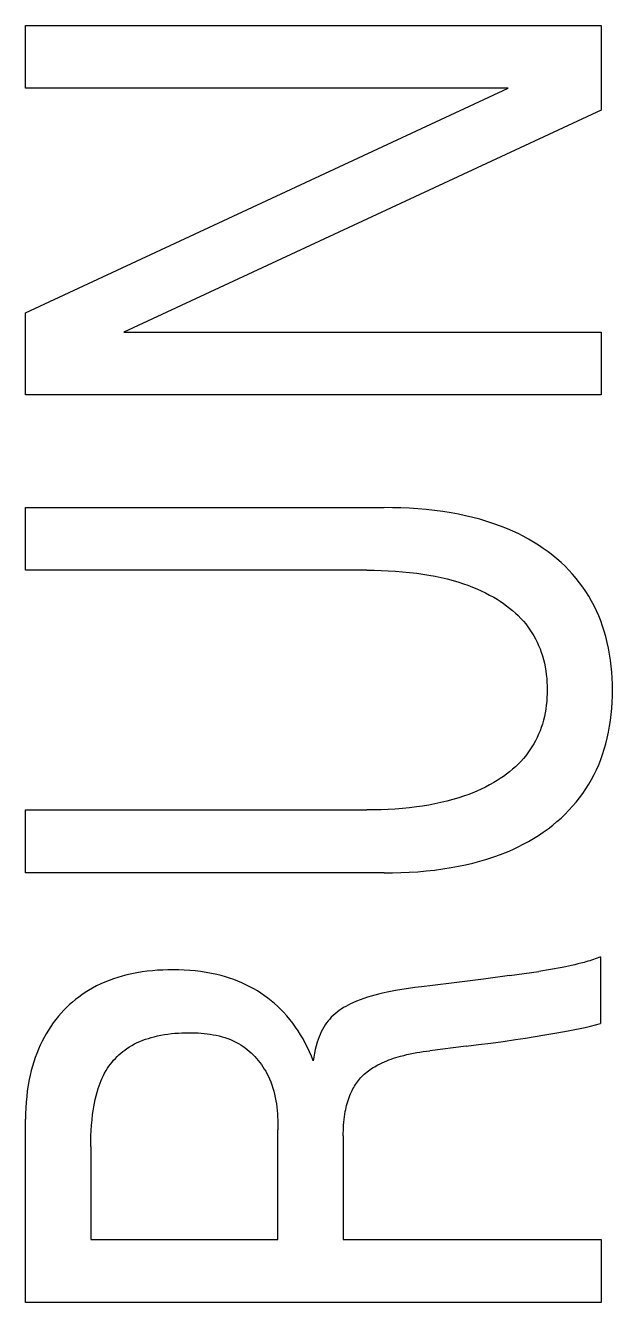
# Model space of a CAD drawing. Extents: x 867151 to 1787449, y -2071112 to -1028603.
# Drawn here: x 871109.646 to 871111.278, y -1032657.914 to -1032654.363 of the extents above; entities that cross this region are included whole.
import ezdxf

# ---------------------------------------------------------------- set-up
doc = ezdxf.new("R2010")
doc.units = 0
doc.header["$LTSCALE"] = 4
doc.header["$MEASUREMENT"] = 0
doc.layers.get('0').update_dxf_attribs({"linetype": 'CONTINUOUS'})
doc.layers.add('20000_FRONT_O', color=7, linetype='CONTINUOUS')

# ---------------------------------------------------------------- blocks, each defined once
blk = doc.blocks.new('CPU')
at = {"layer": '20000_FRONT_O', "color": 7, "linetype": 'Continuous'}
for p, q in [((82733.158, 11046.0874), (82733.158, 11046.2616)), ((82733.158, 11046.2616), (82734.758, 11046.2616)), ((82734.758, 11046.2616), (82734.758, 11046.0267)), ((82733.158, 11045.4624), (82734.4995, 11046.0874)), ((82734.4995, 11046.0874), (82733.158, 11046.0874)), ((82734.758, 11046.0267), (82733.4313, 11045.4089)), ((82733.158, 11045.2347), (82733.158, 11045.4624)), ((82733.4313, 11045.4089), (82734.758, 11045.4089)), ((82734.758, 11045.4089), (82734.758, 11045.2347)), ((82734.758, 11045.2347), (82733.158, 11045.2347)), ((82733.158, 11044.7467), (82733.158, 11044.9208)), ((82733.158, 11044.9208), (82734.1547, 11044.9208)), ((82734.1071, 11044.7467), (82733.158, 11044.7467)), ((82733.158, 11043.9048), (82733.158, 11044.0799)), ((82733.158, 11044.0799), (82734.1071, 11044.0799)), ((82734.1547, 11043.9048), (82733.158, 11043.9048)), ((82734.7569, 11043.6717), (82734.7569, 11043.4857)), ((82734.504, 11043.6191), (82734.5852, 11043.6306)), ((82734.3831, 11043.4228), (82734.2817, 11043.4104)), ((82733.158, 11042.7101), (82733.158, 11043.2199)), ((82733.8599, 11042.8852), (82733.8599, 11043.19)), ((82734.0413, 11043.1736), (82734.0413, 11042.8852)), ((82733.3394, 11043.1437), (82733.3394, 11042.8852)), ((82733.3394, 11042.8852), (82733.8599, 11042.8852)), ((82734.0413, 11042.8852), (82734.758, 11042.8852)), ((82734.758, 11042.8852), (82734.758, 11042.7101)), ((82734.758, 11042.7101), (82733.158, 11042.7101))]:
    blk.add_line(p, q, dxfattribs=at)
for points in [[(82734.1547, 11043.9048), (82734.1782, 11043.905), (82734.2016, 11043.9056), (82734.225, 11043.9067), (82734.2484, 11043.9082), (82734.2717, 11043.9102), (82734.295, 11043.9128), (82734.3182, 11043.9159), (82734.3414, 11043.9196), (82734.3614, 11043.9233), (82734.3813, 11043.9274), (82734.4012, 11043.9321), (82734.4208, 11043.9373), (82734.4403, 11043.9431), (82734.4597, 11043.9494), (82734.4788, 11043.9563), (82734.4977, 11043.9639), (82734.5126, 11043.9704), (82734.5273, 11043.9773), (82734.5419, 11043.9846), (82734.5562, 11043.9924), (82734.5702, 11044.0006), (82734.584, 11044.0092), (82734.5975, 11044.0183), (82734.6108, 11044.0278), (82734.6236, 11044.0377), (82734.6354, 11044.0474), (82734.6468, 11044.0575), (82734.6579, 11044.068), (82734.6686, 11044.0789), (82734.6789, 11044.0901), (82734.6888, 11044.1017), (82734.6983, 11044.1136), (82734.7073, 11044.1259), (82734.7159, 11044.1385), (82734.724, 11044.1514), (82734.7316, 11044.1646), (82734.7387, 11044.1781), (82734.7454, 11044.1918), (82734.7515, 11044.2058), (82734.7572, 11044.22), (82734.7624, 11044.2343), (82734.7671, 11044.2488), (82734.7713, 11044.2635), (82734.7754, 11044.2797), (82734.7789, 11044.2961), (82734.7819, 11044.3126), (82734.7844, 11044.3292), (82734.7864, 11044.3458), (82734.7879, 11044.3625), (82734.7889, 11044.3793), (82734.7896, 11044.396), (82734.7898, 11044.4128), (82734.7896, 11044.4296), (82734.7889, 11044.4464), (82734.7879, 11044.4631), (82734.7864, 11044.4798), (82734.7844, 11044.4965), (82734.7819, 11044.5131), (82734.7789, 11044.5295), (82734.7754, 11044.5459), (82734.7713, 11044.5622), (82734.7671, 11044.5768), (82734.7624, 11044.5913), (82734.7572, 11044.6057), (82734.7515, 11044.6199), (82734.7454, 11044.6338), (82734.7387, 11044.6476), (82734.7316, 11044.6611), (82734.724, 11044.6743), (82734.7159, 11044.6872), (82734.7073, 11044.6998), (82734.6983, 11044.712), (82734.6888, 11044.724), (82734.6789, 11044.7355), (82734.6686, 11044.7468), (82734.6579, 11044.7576), (82734.6468, 11044.7681), (82734.6354, 11044.7782), (82734.6236, 11044.7879), (82734.6108, 11044.7979), (82734.5975, 11044.8074), (82734.584, 11044.8165), (82734.5702, 11044.8251), (82734.5562, 11044.8333), (82734.5419, 11044.841), (82734.5273, 11044.8484), (82734.5126, 11044.8553), (82734.4977, 11044.8618), (82734.4788, 11044.8693), (82734.4597, 11044.8762), (82734.4403, 11044.8826), (82734.4208, 11044.8883), (82734.4012, 11044.8935), (82734.3813, 11044.8982), (82734.3614, 11044.9024), (82734.3414, 11044.9061), (82734.3182, 11044.9098), (82734.295, 11044.9129), (82734.2717, 11044.9154), (82734.2484, 11044.9174), (82734.225, 11044.919), (82734.2016, 11044.92), (82734.1782, 11044.9206), (82734.1547, 11044.9208)], [(82734.1071, 11044.7467), (82734.1269, 11044.7465), (82734.1468, 11044.746), (82734.1666, 11044.7453), (82734.1864, 11044.7441), (82734.2061, 11044.7426), (82734.2259, 11044.7406), (82734.2456, 11044.7383), (82734.2626, 11044.7359), (82734.2796, 11044.7331), (82734.2965, 11044.73), (82734.3133, 11044.7265), (82734.3301, 11044.7225), (82734.3467, 11044.7181), (82734.3631, 11044.7132), (82734.3757, 11044.7091), (82734.3881, 11044.7047), (82734.4004, 11044.7), (82734.4126, 11044.695), (82734.4246, 11044.6896), (82734.4365, 11044.6839), (82734.4482, 11044.6778), (82734.4598, 11044.6714), (82734.4689, 11044.6659), (82734.4779, 11044.6602), (82734.4868, 11044.6542), (82734.4954, 11044.648), (82734.5039, 11044.6415), (82734.5121, 11044.6347), (82734.5201, 11044.6277), (82734.5278, 11044.6204), (82734.5352, 11044.6127), (82734.5423, 11044.6048), (82734.5487, 11044.5972), (82734.5547, 11044.5893), (82734.5605, 11044.5811), (82734.566, 11044.5728), (82734.5711, 11044.5642), (82734.5759, 11044.5555), (82734.5804, 11044.5466), (82734.5846, 11044.5375), (82734.5884, 11044.5283), (82734.5918, 11044.519), (82734.5951, 11044.5088), (82734.598, 11044.4985), (82734.6006, 11044.4882), (82734.6027, 11044.4777), (82734.6045, 11044.4672), (82734.6059, 11044.4565), (82734.607, 11044.4459), (82734.6077, 11044.4352), (82734.6082, 11044.4245), (82734.6083, 11044.4137), (82734.6082, 11044.403), (82734.6077, 11044.3924), (82734.607, 11044.3817), (82734.6059, 11044.3711), (82734.6045, 11044.3605), (82734.6027, 11044.35), (82734.6005, 11044.3396), (82734.598, 11044.3293), (82734.5951, 11044.319), (82734.5918, 11044.3089), (82734.5884, 11044.2996), (82734.5846, 11044.2904), (82734.5804, 11044.2813), (82734.5759, 11044.2724), (82734.5711, 11044.2637), (82734.5659, 11044.2551), (82734.5605, 11044.2468), (82734.5547, 11044.2386), (82734.5487, 11044.2307), (82734.5423, 11044.223), (82734.5352, 11044.2151), (82734.5278, 11044.2074), (82734.5201, 11044.2001), (82734.5121, 11044.193), (82734.5039, 11044.1862), (82734.4954, 11044.1796), (82734.4868, 11044.1734), (82734.4779, 11044.1674), (82734.4689, 11044.1616), (82734.4598, 11044.1561), (82734.4482, 11044.1496), (82734.4364, 11044.1434), (82734.4245, 11044.1377), (82734.4124, 11044.1322), (82734.4001, 11044.1271), (82734.3877, 11044.1224), (82734.3752, 11044.1179), (82734.3626, 11044.1138), (82734.3462, 11044.1088), (82734.3296, 11044.1044), (82734.3128, 11044.1004), (82734.296, 11044.0968), (82734.2791, 11044.0936), (82734.2621, 11044.0908), (82734.2451, 11044.0884), (82734.2255, 11044.086), (82734.2058, 11044.084), (82734.1861, 11044.0825), (82734.1664, 11044.0813), (82734.1466, 11044.0805), (82734.1269, 11044.08), (82734.1071, 11044.0799)], [(82734.7569, 11043.6717), (82734.7519, 11043.6696), (82734.7469, 11043.6676), (82734.7418, 11043.6657), (82734.7367, 11043.6639), (82734.7316, 11043.6622), (82734.7265, 11043.6606), (82734.7213, 11043.659), (82734.7161, 11043.6575), (82734.7109, 11043.6561), (82734.7022, 11043.6537), (82734.6936, 11043.6515), (82734.6849, 11043.6494), (82734.6762, 11043.6474), (82734.6675, 11043.6455), (82734.6588, 11043.6436), (82734.65, 11043.6418), (82734.6393, 11043.6397), (82734.6285, 11043.6377), (82734.6177, 11043.6358), (82734.6068, 11043.634), (82734.596, 11043.6323), (82734.5852, 11043.6306)], [(82733.9574, 11043.3823), (82733.9526, 11043.3948), (82733.9474, 11043.4072), (82733.9418, 11043.4195), (82733.9358, 11043.4315), (82733.9295, 11043.443), (82733.9229, 11043.4543), (82733.9159, 11043.4654), (82733.9086, 11043.4762), (82733.9009, 11043.4867), (82733.8929, 11043.497), (82733.8845, 11043.5069), (82733.8758, 11043.5166), (82733.8675, 11043.5251), (82733.859, 11043.5333), (82733.8502, 11043.5413), (82733.8411, 11043.549), (82733.8318, 11043.5563), (82733.8223, 11043.5634), (82733.8125, 11043.5701), (82733.8025, 11043.5765), (82733.7923, 11043.5826), (82733.7815, 11043.5884), (82733.7706, 11043.5939), (82733.7594, 11043.599), (82733.7482, 11043.6038), (82733.7367, 11043.6082), (82733.7252, 11043.6122), (82733.7135, 11043.6159), (82733.7017, 11043.6192), (82733.6898, 11043.6222), (82733.6749, 11043.6254), (82733.6599, 11043.6282), (82733.6448, 11043.6305), (82733.6296, 11043.6323), (82733.6144, 11043.6337), (82733.5991, 11043.6346), (82733.5838, 11043.6352), (82733.5685, 11043.6354), (82733.554, 11043.6353), (82733.5395, 11043.6348), (82733.5251, 11043.634), (82733.5106, 11043.6329), (82733.4963, 11043.6313), (82733.4819, 11043.6294), (82733.4677, 11043.6271), (82733.4535, 11043.6243), (82733.4394, 11043.6211), (82733.427, 11043.6179), (82733.4147, 11043.6143), (82733.4026, 11043.6103), (82733.3905, 11043.606), (82733.3787, 11043.6012), (82733.367, 11043.5961), (82733.3555, 11043.5905), (82733.3442, 11043.5845), (82733.3331, 11043.5781), (82733.3238, 11043.5723), (82733.3147, 11043.5661), (82733.3058, 11043.5596), (82733.2971, 11043.5528), (82733.2886, 11043.5458), (82733.2803, 11043.5384), (82733.2723, 11043.5308), (82733.2646, 11043.523), (82733.2571, 11043.5149), (82733.2499, 11043.5066), (82733.2423, 11043.4973), (82733.2351, 11043.4877), (82733.2282, 11043.4779), (82733.2217, 11043.4679), (82733.2154, 11043.4577), (82733.2096, 11043.4473), (82733.204, 11043.4367), (82733.1988, 11043.4259), (82733.1937, 11043.4144), (82733.189, 11043.4028), (82733.1847, 11043.391), (82733.1807, 11043.3791), (82733.1771, 11043.367), (82733.1738, 11043.3549), (82733.1708, 11043.3427), (82733.1682, 11043.3304), (82733.1654, 11043.3148), (82733.163, 11043.2991), (82733.1612, 11043.2833), (82733.1597, 11043.2675), (82733.1588, 11043.2516), (82733.1582, 11043.2358), (82733.158, 11043.2199)], [(82734.504, 11043.6191), (82734.4309, 11043.6092), (82734.3493, 11043.5989)], [(82734.3493, 11043.5989), (82734.2891, 11043.5919), (82734.2591, 11043.5882), (82734.2408, 11043.5859), (82734.2225, 11043.5833), (82734.2043, 11043.5805), (82734.1862, 11043.5774), (82734.1681, 11043.574), (82734.1501, 11043.5701), (82734.1396, 11043.5676), (82734.1292, 11043.5649), (82734.1188, 11043.562), (82734.1085, 11043.5588), (82734.0982, 11043.5554), (82734.0881, 11043.5517), (82734.078, 11043.5478), (82734.0681, 11043.5435), (82734.0614, 11043.5404), (82734.0549, 11043.5371), (82734.0484, 11043.5337), (82734.0421, 11043.5301), (82734.0359, 11043.5262), (82734.0298, 11043.5222), (82734.024, 11043.5178), (82734.0184, 11043.5133), (82734.013, 11043.5084), (82734.0082, 11043.5036), (82734.0036, 11043.4985), (82733.9993, 11043.4932), (82733.9952, 11043.4877), (82733.9913, 11043.482), (82733.9877, 11043.4762), (82733.9839, 11043.4695), (82733.9804, 11043.4627), (82733.9772, 11043.4557), (82733.9743, 11043.4487), (82733.9716, 11043.4415), (82733.9692, 11043.4342), (82733.9661, 11043.424), (82733.9635, 11043.4137), (82733.9612, 11043.4033), (82733.9592, 11043.3928), (82733.9574, 11043.3823)], [(82734.3831, 11043.4228), (82734.4175, 11043.4272), (82734.4518, 11043.4317), (82734.4862, 11043.4364), (82734.5205, 11043.4414), (82734.5478, 11043.4455), (82734.575, 11043.4497), (82734.6022, 11043.4542), (82734.6294, 11043.4589), (82734.6566, 11043.4637), (82734.671, 11043.4664), (82734.6854, 11043.4692), (82734.6998, 11043.4721), (82734.7142, 11043.4752), (82734.7285, 11043.4785), (82734.7427, 11043.482), (82734.7569, 11043.4857)], [(82733.3394, 11043.1437), (82733.3396, 11043.1586), (82733.3399, 11043.1735), (82733.3406, 11043.1883), (82733.3416, 11043.2032), (82733.3429, 11043.218), (82733.3446, 11043.2328), (82733.346, 11043.2433), (82733.3477, 11043.2538), (82733.3496, 11043.2643), (82733.3518, 11043.2746), (82733.3543, 11043.285), (82733.357, 11043.2952), (82733.3601, 11043.3054), (82733.3626, 11043.3127), (82733.3652, 11043.32), (82733.3681, 11043.3272), (82733.3712, 11043.3343), (82733.3745, 11043.3413), (82733.378, 11043.3481), (82733.3819, 11043.3549), (82733.3859, 11043.3614), (82733.3899, 11043.3673), (82733.394, 11043.3729), (82733.3984, 11043.3785), (82733.4029, 11043.3838), (82733.4077, 11043.389), (82733.4126, 11043.3941), (82733.4177, 11043.3989), (82733.423, 11043.4036), (82733.4285, 11043.408), (82733.4341, 11043.4123), (82733.4399, 11043.4164), (82733.4468, 11043.4209), (82733.4539, 11043.4251), (82733.4612, 11043.429), (82733.4687, 11043.4327), (82733.4762, 11043.4361), (82733.4839, 11043.4392), (82733.4917, 11043.4421), (82733.4995, 11043.4447), (82733.5075, 11043.4471), (82733.5155, 11043.4493), (82733.525, 11043.4516), (82733.5345, 11043.4536), (82733.5441, 11043.4553), (82733.5538, 11043.4568), (82733.5635, 11043.4579), (82733.5733, 11043.4588), (82733.5831, 11043.4595), (82733.5929, 11043.46), (82733.6028, 11043.4603), (82733.6127, 11043.4603), (82733.6211, 11043.4602), (82733.6296, 11043.46), (82733.638, 11043.4596), (82733.6464, 11043.459), (82733.6548, 11043.4582), (82733.6632, 11043.4573), (82733.6716, 11043.4561), (82733.6799, 11043.4547), (82733.6881, 11043.4531), (82733.6962, 11043.4513), (82733.7043, 11043.4491), (82733.7122, 11043.4467), (82733.7201, 11043.4441), (82733.7278, 11043.4411), (82733.7354, 11043.4378), (82733.7428, 11043.4342), (82733.7501, 11043.4303), (82733.7562, 11043.4266), (82733.7623, 11043.4226), (82733.7682, 11043.4184), (82733.7739, 11043.414), (82733.7795, 11043.4094), (82733.7849, 11043.4045), (82733.7902, 11043.3995), (82733.7953, 11043.3942), (82733.8002, 11043.3888), (82733.805, 11043.3832), (82733.8095, 11043.3775), (82733.8138, 11043.3716), (82733.818, 11043.3655), (82733.8219, 11043.3593), (82733.8257, 11043.3531), (82733.8292, 11043.3467), (82733.8325, 11043.3402), (82733.8362, 11043.3319), (82733.8397, 11043.3235), (82733.8428, 11043.3151), (82733.8456, 11043.3065), (82733.848, 11043.2978), (82733.8503, 11043.289), (82733.8522, 11043.2802), (82733.8539, 11043.2713), (82733.8553, 11043.2623), (82733.8565, 11043.2533), (82733.8575, 11043.2443), (82733.8583, 11043.2352), (82733.8589, 11043.2261), (82733.8594, 11043.2171), (82733.8597, 11043.208), (82733.8599, 11043.199), (82733.8599, 11043.19)], [(82734.0413, 11043.1736), (82734.0414, 11043.1812), (82734.0416, 11043.1887), (82734.0419, 11043.1962), (82734.0424, 11043.2037), (82734.043, 11043.2112), (82734.0437, 11043.2187), (82734.0446, 11043.2262), (82734.0457, 11043.2337), (82734.047, 11043.2411), (82734.0481, 11043.2467), (82734.0493, 11043.2523), (82734.0507, 11043.2579), (82734.0522, 11043.2635), (82734.0538, 11043.269), (82734.0555, 11043.2745), (82734.0574, 11043.2799), (82734.0595, 11043.2853), (82734.0617, 11043.2906), (82734.064, 11043.2958), (82734.0661, 11043.3), (82734.0682, 11043.3041), (82734.0704, 11043.3081), (82734.0728, 11043.3121), (82734.0753, 11043.3161), (82734.0778, 11043.3199), (82734.0805, 11043.3237), (82734.0833, 11043.3274), (82734.0862, 11043.331), (82734.0892, 11043.3345), (82734.0924, 11043.3378), (82734.096, 11043.3415), (82734.0997, 11043.3449), (82734.1035, 11043.3483), (82734.1075, 11043.3515), (82734.1116, 11043.3546), (82734.1157, 11043.3576), (82734.1199, 11043.3605), (82734.1243, 11043.3633), (82734.1287, 11043.3659), (82734.1331, 11043.3685), (82734.1376, 11043.3709), (82734.1437, 11043.374), (82734.1498, 11043.3769), (82734.156, 11043.3797), (82734.1622, 11043.3823), (82734.1685, 11043.3847), (82734.1749, 11043.3871), (82734.1813, 11043.3892), (82734.1877, 11043.3913), (82734.1942, 11043.3933), (82734.2007, 11043.3951), (82734.2096, 11043.3974), (82734.2185, 11043.3996), (82734.2275, 11043.4016), (82734.2365, 11043.4034), (82734.2455, 11043.405), (82734.2545, 11043.4066), (82734.2636, 11043.408), (82734.2727, 11043.4093), (82734.2817, 11043.4104)]]:
    blk.add_lwpolyline(points, dxfattribs=at)

msp = doc.modelspace()

# ---------------------------------------------------------------- block references
msp.add_blockref('CPU', (788376.4881, -1043700.6242))

doc.saveas('drawing.dxf')
